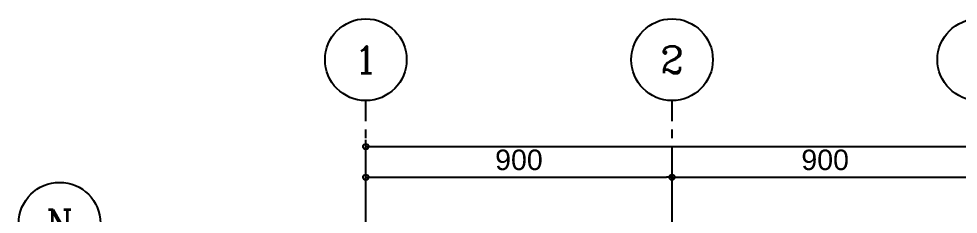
# Model space of a CAD drawing. Header units: millimetres. Extents: x -8103 to 195597, y 6477 to 112111.
# Drawn here: x -960 to 1801, y 19426 to 20000 of the extents above; entities that cross this region are included whole.
import ezdxf
from ezdxf.enums import TextEntityAlignment as Align

# ---------------------------------------------------------------- set-up
doc = ezdxf.new("R2010")
doc.units = ezdxf.units.MM
doc.header["$LTSCALE"] = 100
doc.linetypes.add('X-N-FAB-L10$0$COL-CEN-LIN', pattern=[3.25, 2.5, -0.25, 0.25, -0.25])
for name, color, linetype in [('0-XREF', 7, 'Continuous'), ('X-N-FAB-L10$0$0-MC', 8, 'Continuous'), ('X-N-FAB-L10$0$0-NC', 8, 'Continuous'), ('X-N-FAB-L10$0$BLOCK', 8, 'Continuous'), ('X-N-FAB-L10$0$CCL', 8, 'X-N-FAB-L10$0$COL-CEN-LIN')]:
    doc.layers.add(name, color=color, linetype=linetype)
doc.layers.add('X-N-FAB-L10$0$A-BLOCK', color=8, linetype='Continuous', plot=False)
doc.layers.add('X-N-FAB-L10$0$DIM', color=8, linetype='Continuous', plot=False)
doc.styles.add('X-N-FAB-L10$0$COL-NUM', font='romanc')
doc.styles.add('X-N-FAB-L10$0$DimStyUse', font='romans.shx', dxfattribs={"width": 0.7})
doc.styles.add('X-N-FAB-L10$0$Gen-Text', font='arial.ttf', dxfattribs={"height": 2.5})
doc.dimstyles.new('X-N-FAB-L10$0$cirl', dxfattribs={"dimtxt": 200, "dimasz": 50, "dimexe": 50, "dimexo": 0, "dimgap": 20, "dimtad": 1, "dimdsep": 46, "dimtxsty": 'X-N-FAB-L10$0$DimStyUse', "dimblk": 'X-N-FAB-L10$0$_Origin', "dimcen": 10, "dimdle": 50, "dimclrt": 2, "dimazin": 0, "dimtfac": 1, "dimtix": 1, "dimtmove": 2, "dimatfit": 3, "dimfxl": 10, "dimtolj": 1, "dimarcsym": 0})

# ---------------------------------------------------------------- blocks, each defined once
blk = doc.blocks.new('X-N-FAB-L10$0$cn-y')
at = {"layer": 'X-N-FAB-L10$0$0-MC'}
blk.add_circle((-50, 0), 50, dxfattribs=at)
at = {"layer": 'X-N-FAB-L10$0$0-NC', "style": 'X-N-FAB-L10$0$COL-NUM'}
blk.add_attdef('GRID-Y', text='', height=50, dxfattribs=at).set_placement((-50, 0), align=Align.MIDDLE_CENTER)
blk = doc.blocks.new('X-N-FAB-L10$0$_Origin')
at = {"color": 0, "linetype": 'ByBlock', "lineweight": -2}
blk.add_line((0, 0), (-1, 0), dxfattribs=at)
blk.add_circle((0, 0), 0.5, dxfattribs=at)
blk = doc.blocks.new('*D127')
at = {"layer": 'X-N-FAB-L10$0$DIM', "color": 0, "lineweight": -2, "transparency": 16777216}
for p, q in [((-26950, 8935), (-26950, 9045)), ((0, 8935), (0, 9045)), ((-26934, 9025), (-16, 9025))]:
    blk.add_line(p, q, dxfattribs=at)
at = {"layer": 'X-N-FAB-L10$0$DIM', "color": 0, "lineweight": -2, "transparency": 16777216, "xscale": 16, "yscale": 16, "zscale": 16, "rotation": 180}
blk.add_blockref('X-N-FAB-L10$0$_Origin', (-26950, 9025), dxfattribs=at)
at = {"layer": 'X-N-FAB-L10$0$DIM', "color": 0, "lineweight": -2, "transparency": 16777216, "xscale": 16, "yscale": 16, "zscale": 16}
blk.add_blockref('X-N-FAB-L10$0$_Origin', (0, 9025), dxfattribs=at)
at = {"layer": 'X-N-FAB-L10$0$DIM', "color": 2, "transparency": 16777216, "insert": (-13475, 9075.6), "char_height": 2.5, "attachment_point": 5, "style": 'X-N-FAB-L10$0$Gen-Text'}
blk.add_mtext('\\A1;{\\H24x;26950}', dxfattribs=at)
blk = doc.blocks.new('*D128')
at = {"layer": 'X-N-FAB-L10$0$DIM', "color": 0, "lineweight": -2, "transparency": 16777216}
for p, q in [((-26950, 8845), (-26950, 8955)), ((-26050, 8845), (-26050, 8955)), ((-26934, 8935), (-26066, 8935))]:
    blk.add_line(p, q, dxfattribs=at)
at = {"layer": 'X-N-FAB-L10$0$DIM', "color": 0, "lineweight": -2, "transparency": 16777216, "xscale": 16, "yscale": 16, "zscale": 16, "rotation": 180}
blk.add_blockref('X-N-FAB-L10$0$_Origin', (-26950, 8935), dxfattribs=at)
at = {"layer": 'X-N-FAB-L10$0$DIM', "color": 0, "lineweight": -2, "transparency": 16777216, "xscale": 16, "yscale": 16, "zscale": 16}
blk.add_blockref('X-N-FAB-L10$0$_Origin', (-26050, 8935), dxfattribs=at)
at = {"layer": 'X-N-FAB-L10$0$DIM', "color": 2, "transparency": 16777216, "insert": (-26500, 8985.6), "char_height": 2.5, "attachment_point": 5, "style": 'X-N-FAB-L10$0$Gen-Text'}
blk.add_mtext('\\A1;{\\H24x;900}', dxfattribs=at)
blk = doc.blocks.new('*D129')
at = {"layer": 'X-N-FAB-L10$0$DIM', "color": 0, "lineweight": -2, "transparency": 16777216}
for p, q in [((-26050, 8845), (-26050, 8955)), ((-25150, 8845), (-25150, 8955)), ((-26034, 8935), (-25166, 8935))]:
    blk.add_line(p, q, dxfattribs=at)
at = {"layer": 'X-N-FAB-L10$0$DIM', "color": 0, "lineweight": -2, "transparency": 16777216, "xscale": 16, "yscale": 16, "zscale": 16, "rotation": 180}
blk.add_blockref('X-N-FAB-L10$0$_Origin', (-26050, 8935), dxfattribs=at)
at = {"layer": 'X-N-FAB-L10$0$DIM', "color": 0, "lineweight": -2, "transparency": 16777216, "xscale": 16, "yscale": 16, "zscale": 16}
blk.add_blockref('X-N-FAB-L10$0$_Origin', (-25150, 8935), dxfattribs=at)
at = {"layer": 'X-N-FAB-L10$0$DIM', "color": 2, "transparency": 16777216, "insert": (-25600, 8985.6), "char_height": 2.5, "attachment_point": 5, "style": 'X-N-FAB-L10$0$Gen-Text'}
blk.add_mtext('\\A1;{\\H24x;900}', dxfattribs=at)
blk = doc.blocks.new('X-N-FAB-L10$0$A$C467ba2ca')
at = {"layer": 'X-N-FAB-L10$0$CCL'}
for p, q in [((-26950, 0), (-26950, 9160)), ((-26050, 0), (-26050, 9160))]:
    blk.add_line(p, q, dxfattribs=at)
at = {"layer": 'X-N-FAB-L10$0$A-BLOCK'}
ref = blk.add_blockref('X-N-FAB-L10$0$cn-y', (-26830, 9280), dxfattribs=dict(at, xscale=2.399999999999997, yscale=2.399999999999997, zscale=2.399999999999997))
ref.add_attrib('GRID-Y', '1', dxfattribs={"layer": 'X-N-FAB-L10$0$0-NC', "height": 80, "style": 'X-N-FAB-L10$0$COL-NUM'}).set_placement((-26950, 9280), align=Align.MIDDLE_CENTER)
ref = blk.add_blockref('X-N-FAB-L10$0$cn-y', (-25930, 9280), dxfattribs=dict(at, xscale=2.399999999999997, yscale=2.399999999999997, zscale=2.399999999999997))
ref.add_attrib('GRID-Y', '2', dxfattribs={"layer": 'X-N-FAB-L10$0$0-NC', "height": 80, "style": 'X-N-FAB-L10$0$COL-NUM'}).set_placement((-26050, 9280), align=Align.MIDDLE_CENTER)
ref = blk.add_blockref('X-N-FAB-L10$0$cn-y', (-25030, 9280), dxfattribs=dict(at, xscale=2.399999999999997, yscale=2.399999999999997, zscale=2.399999999999997))
ref.add_attrib('GRID-Y', '3', dxfattribs={"layer": 'X-N-FAB-L10$0$0-NC', "height": 80, "style": 'X-N-FAB-L10$0$COL-NUM'}).set_placement((-25150, 9280), align=Align.MIDDLE_CENTER)
ref = blk.add_blockref('X-N-FAB-L10$0$cn-y', (-27730, 8800), dxfattribs=dict(at, xscale=2.399999999999997, yscale=2.399999999999997, zscale=2.399999999999997))
ref.add_attrib('GRID-Y', 'N', dxfattribs={"layer": 'X-N-FAB-L10$0$0-NC', "height": 80, "style": 'X-N-FAB-L10$0$COL-NUM'}).set_placement((-27850, 8800), align=Align.MIDDLE_CENTER)
at = {"layer": 'X-N-FAB-L10$0$DIM'}
for base, p1, p2, picture, middle in [((0, 9025), (-26950, 8935), (0, 8935), '*D127', (-13475, 9075.634)), ((-26050, 8935), (-26950, 8845), (-26050, 8845), '*D128', (-26500, 8985.634)), ((-25150, 8935), (-26050, 8845), (-25150, 8845), '*D129', (-25600, 8985.634))]:
    dim = blk.add_linear_dim(base=base, p1=p1, p2=p2, text='{\\H24x;<>}', dimstyle='X-N-FAB-L10$0$cirl', override={"dimtxt": 60, "dimasz": 16, "dimexe": 20, "dimgap": 20, "dimtxsty": 'X-N-FAB-L10$0$Gen-Text'}, dxfattribs=at)
    dim.commit()
    dim.dimension.update_dxf_attribs({"geometry": picture, "text_midpoint": middle})
blk = doc.blocks.new('X-N-FAB-L10')
at = {"layer": 'X-N-FAB-L10$0$BLOCK'}
blk.add_blockref('X-N-FAB-L10$0$A$C467ba2ca', (27010, 10600), dxfattribs=at)

msp = doc.modelspace()

# ---------------------------------------------------------------- block references
at = {"layer": '0-XREF'}
msp.add_blockref('X-N-FAB-L10', (0, 0), dxfattribs=at)

doc.saveas('drawing.dxf')
